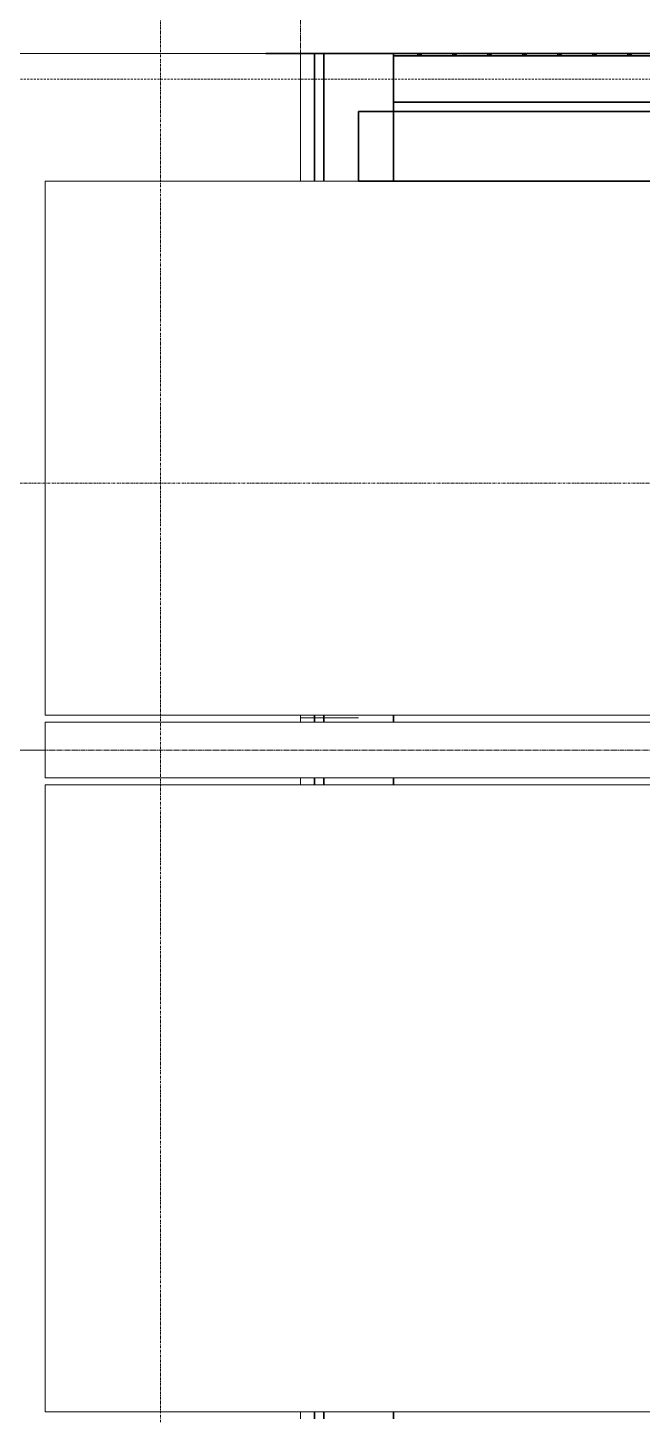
# Model space of a CAD drawing. Header units: millimetres. Extents: x -672391 to -598136, y -134 to 46410.
# Drawn here: x -633203 to -631879, y 34382 to 37369 of the extents above; entities that cross this region are included whole.
import ezdxf

# ---------------------------------------------------------------- set-up
doc = ezdxf.new("R2010")
doc.units = ezdxf.units.MM
for name, pattern in [('DPA_Grid _ Level 100', [10, 5.5, -1.6, 1.3, -1.6]), ('DPA_Hidden 100', [7.2, 4.7, -2.5]), ('DPA_Hidden 50', [3, 2, -1])]:
    doc.linetypes.add(name, pattern=pattern)
for name, color, linetype, lineweight in [('A-DETL', 1, 'Continuous', 70), ('A-GENM', 1, 'Continuous', 9), ('A-GLAZ-CURT', 2, 'Continuous', 9), ('A-GLAZ-CWMG', 2, 'Continuous', 35), ('S-GRID', 251, 'Continuous', 9)]:
    doc.layers.add(name, color=color, linetype=linetype, lineweight=lineweight)

# ---------------------------------------------------------------- blocks, each defined once
blk = doc.blocks.new('DPA_CP_Entrance Louver Grill Vertical Z - Louver Grill Vertical Z-18398376-4212-01 ENLARGED ENTRANCE 2 GROUND LEVEL - REFLECTED CEILING PLAN')
at = {"layer": 'A-GLAZ-CURT'}
for p, q in [((-715.4, 0), (-715.4, -50)), ((-715.4, -50), (-715.4, 0)), ((715.4, -50), (715.4, 0)), ((715.4, 0), (715.4, -50)), ((-715.4, -50), (-715.4, -125)), ((-715.4, -125), (-715.4, -50)), ((-715.4, -50), (-715.4, -125)), ((-715.4, -125), (-715.4, -50)), ((715.4, -50), (715.4, -125)), ((715.4, -125), (715.4, -50)), ((715.4, -50), (715.4, -125)), ((715.4, -125), (715.4, -50)), ((-715.4, -125), (-715.4, -127)), ((-715.4, -127), (-715.4, -125))]:
    blk.add_line(p, q, dxfattribs=at)
blk = doc.blocks.new('DPA_CP_Entrance Louver Grill Vertical Z - Louver Grill Vertical Z-V1-4212-01 ENLARGED ENTRANCE 2 GROUND LEVEL - REFLECTED CEILING PLAN')
at = {"layer": 'A-GLAZ-CURT'}
for p, q in [((-715.4, 0), (-715.4, -50)), ((-715.4, -50), (-715.4, 0)), ((-715.4, -50), (-715.4, -125)), ((-715.4, -125), (-715.4, -50)), ((-715.4, -50), (-715.4, -125)), ((-715.4, -125), (-715.4, -50))]:
    blk.add_line(p, q, dxfattribs=at)
blk = doc.blocks.new('DPA_CP_Entrance Louver Grill Vertical Z - Louver Grill Vertical Z-V3-4212-01 ENLARGED ENTRANCE 2 GROUND LEVEL - REFLECTED CEILING PLAN')
at = {"layer": 'A-GLAZ-CURT'}
for p, q in [((-716.1, 0), (-716.1, -50)), ((-716.1, -50), (-716.1, 0)), ((-716.1, -50), (-716.1, -125)), ((-716.1, -125), (-716.1, -50)), ((-716.1, -50), (-716.1, -125)), ((-716.1, -125), (-716.1, -50)), ((-716.1, -125), (-716.1, -127)), ((-716.1, -127), (-716.1, -125)), ((-668.1, -195), (-668.1, -200)), ((-668.1, -200), (-668.1, -195)), ((-668.1, -200), (-666.1, -200)), ((-666.1, -200), (-668.1, -200)), ((-666.1, -200), (-666.1, -195)), ((-666.1, -195), (-666.1, -200)), ((666.1, -200), (668.1, -200)), ((668.1, -200), (666.1, -200))]:
    blk.add_line(p, q, dxfattribs=at)
blk = doc.blocks.new('GM_Louver Grill Vertical Z - Z Profile-12047552-4212-01 ENLARGED ENTRANCE 2 GROUND LEVEL - REFLECTED CEILING PLAN')
at = {"layer": 'A-GENM'}
for p, q in [((46.4, -73), (40, -73)), ((40, -73), (40, -75)), ((40, -75), (40, -73)), ((40, -73), (46.4, -73)), ((40, -75), (50, -75)), ((50, -75), (40, -75)), ((44.5, -70), (46.4, -73)), ((46.4, -73), (44.5, -70)), ((50, -75), (46.8, -70)), ((46.8, -70), (50, -75))]:
    blk.add_line(p, q, dxfattribs=at)
blk = doc.blocks.new('GM_Louver Grill Vertical Z - Z Profile-V17-4212-01 ENLARGED ENTRANCE 2 GROUND LEVEL - REFLECTED CEILING PLAN')
at = {"layer": 'A-GENM'}
for p, q in [((40, -75), (50, -75)), ((50, -75), (40, -75))]:
    blk.add_line(p, q, dxfattribs=at)
blk = doc.blocks.new('DPA_CP_Entrance Louver Grill Vertical Z - Louver Grill Vertical Z-18398701-4212-01 ENLARGED ENTRANCE 2 GROUND LEVEL - REFLECTED CEILING PLAN')
at = {"layer": 'A-GLAZ-CURT'}
for p, q in [((-715.4, 0), (-715.4, -50)), ((-715.4, -50), (-715.4, 0)), ((715.4, -50), (715.4, 0)), ((715.4, 0), (715.4, -50)), ((-715.4, -50), (-715.4, -125)), ((-715.4, -125), (-715.4, -50)), ((-715.4, -50), (-715.4, -125)), ((-715.4, -125), (-715.4, -50)), ((715.4, -50), (715.4, -125)), ((715.4, -125), (715.4, -50)), ((715.4, -50), (715.4, -125)), ((715.4, -125), (715.4, -50)), ((-715.4, -125), (-715.4, -127)), ((-715.4, -127), (-715.4, -125))]:
    blk.add_line(p, q, dxfattribs=at)
blk = doc.blocks.new('DPA_CP_Entrance Louver Grill Vertical Z - Louver Grill Vertical Z-V22-4212-01 ENLARGED ENTRANCE 2 GROUND LEVEL - REFLECTED CEILING PLAN')
at = {"layer": 'A-GLAZ-CURT'}
for p, q in [((-715.4, 0), (-715.4, -50)), ((-715.4, -50), (-715.4, 0)), ((-715.4, -50), (-715.4, -125)), ((-715.4, -125), (-715.4, -50)), ((-715.4, -50), (-715.4, -125)), ((-715.4, -125), (-715.4, -50))]:
    blk.add_line(p, q, dxfattribs=at)
blk = doc.blocks.new('DPA_CP_Entrance Louver Grill Vertical Z - Louver Grill Vertical Z-V31-4212-01 ENLARGED ENTRANCE 2 GROUND LEVEL - REFLECTED CEILING PLAN')
at = {"layer": 'A-GLAZ-CURT'}
for p, q in [((-716.1, 0), (-716.1, -50)), ((-716.1, -50), (-716.1, 0)), ((-716.1, -50), (-716.1, -125)), ((-716.1, -125), (-716.1, -50)), ((-716.1, -50), (-716.1, -125)), ((-716.1, -125), (-716.1, -50)), ((-716.1, -125), (-716.1, -127)), ((-716.1, -127), (-716.1, -125)), ((-668.1, -200), (-666.1, -200)), ((-666.1, -200), (-668.1, -200)), ((666.1, -200), (668.1, -200)), ((668.1, -200), (666.1, -200))]:
    blk.add_line(p, q, dxfattribs=at)
blk = doc.blocks.new('GM_Louver Grill Vertical Z - Z Profile-V23-4212-01 ENLARGED ENTRANCE 2 GROUND LEVEL - REFLECTED CEILING PLAN')
at = {"layer": 'A-GENM'}
for p, q in [((40, -75), (50, -75)), ((50, -75), (40, -75))]:
    blk.add_line(p, q, dxfattribs=at)
blk = doc.blocks.new('DPA_CP_Entrance Canopy Lower - Depth 4200-17959564-4212-01 ENLARGED ENTRANCE 2 GROUND LEVEL - REFLECTED CEILING PLAN')
at = {"layer": 'A-GLAZ-CURT'}
for p, q in [((-634585.6, 37314), (-634835.6, 37314)), ((-634835.6, 37314), (-634555.6, 37314)), ((-632615.5, 37314), (-634635.6, 37314)), ((-634635.6, 37314), (-634585.6, 37314)), ((-634635.6, 35814), (-634635.6, 37314)), ((-634555.6, 37314), (-634585.6, 37314)), ((-634585.6, 37314), (-634495.6, 37314)), ((-634500.6, 37314), (-634580.6, 37314)), ((-634580.6, 37314), (-634550.6, 37314)), ((-634550.6, 37314), (-634580.6, 37314)), ((-634580.6, 37314), (-632615.5, 37314)), ((-634255.6, 37314), (-634500.6, 37314)), ((-634495.6, 37314), (-634260.6, 37314)), ((-634285.7, 37314), (-632615.5, 37314)), ((-634284.4, 37314), (-634285.7, 37314)), ((-632615.5, 37314), (-634284.4, 37314)), ((-634260.6, 37314), (-634235.6, 37314)), ((-634235.6, 37314), (-634255.6, 37314)), ((-632615.5, 37314), (-634235.6, 37314)), ((-634235.6, 37314), (-632615.5, 37314)), ((-632615.5, 37264), (-632615.5, 37314)), ((-632615.5, 37039), (-632615.5, 37314)), ((-632615.5, 37039), (-632615.5, 37314)), ((-634835.6, 35874.2), (-634835.6, 35889)), ((-634835.6, 35874.2), (-634835.6, 35889)), ((-634635.6, 35874), (-634635.6, 35889)), ((-632615.5, 35874.1), (-632615.5, 35889.1)), ((-632615.5, 35874.1), (-632615.5, 35889.1)), ((-634635.6, 35814), (-633165.5, 35814)), ((-633365.5, 35814), (-633165.5, 35814)), ((-633165.5, 35814), (-633365.5, 35814)), ((-633165.5, 35814), (-633365.5, 35814)), ((-633365.5, 35814), (-633165.5, 35814)), ((-633165.5, 35814), (-633365.5, 35814))]:
    blk.add_line(p, q, dxfattribs=at)
blk = doc.blocks.new('DPA_CP_Entrance Canopy Lower - Depth 4200-V34-4212-01 ENLARGED ENTRANCE 2 GROUND LEVEL - REFLECTED CEILING PLAN')
at = {"layer": 'A-GLAZ-CURT'}
for p, q in [((-633165.5, 35814), (-634635.6, 35814)), ((-634635.6, 34314), (-634635.6, 35814)), ((-633365.5, 35814), (-633165.5, 35814)), ((-633165.5, 35814), (-633365.5, 35814)), ((-633165.5, 35814), (-633365.5, 35814)), ((-633365.5, 35814), (-633165.5, 35814)), ((-633365.5, 35814), (-633165.5, 35814)), ((-634835.6, 35739), (-634835.6, 35754.2)), ((-634835.6, 35739), (-634835.6, 35754.2)), ((-634635.6, 35739), (-634635.6, 35754)), ((-632615.5, 35739.1), (-632615.5, 35754.1)), ((-632615.5, 35739.1), (-632615.5, 35754.1)), ((-632615.5, 34374.1), (-632615.5, 34389.1)), ((-632615.5, 34374.1), (-632615.5, 34389.1)), ((-634835.6, 34374.2), (-634835.6, 34389)), ((-634835.6, 34374.2), (-634835.6, 34389)), ((-634635.6, 34374), (-634635.6, 34389)), ((-634635.6, 34314), (-633165.5, 34314)), ((-633365.5, 34314), (-633165.5, 34314)), ((-633165.5, 34314), (-633365.5, 34314)), ((-633165.5, 34314), (-633365.5, 34314)), ((-633365.5, 34314), (-633165.5, 34314)), ((-633165.5, 34314), (-633365.5, 34314))]:
    blk.add_line(p, q, dxfattribs=at)
blk = doc.blocks.new('Rectangular Mullion - Entrance Louver Top-15304691-4212-01 ENLARGED ENTRANCE 2 GROUND LEVEL - REFLECTED CEILING PLAN')
at = {"layer": 'A-GLAZ-CWMG'}
for p, q in [((-631058.3, 37309), (-632415.5, 37309)), ((-632415.5, 37309), (-631058.3, 37309)), ((-632415.5, 37209), (-631058.3, 37209)), ((-632415.5, 37209), (-631058.3, 37209)), ((-632490.5, 37189), (-632490.5, 37039)), ((-632490.5, 37189), (-631058.3, 37189)), ((-632415.5, 37189), (-631058.3, 37189)), ((-632490.5, 37039), (-631058.3, 37039)), ((-632415.5, 37039), (-631058.3, 37039))]:
    blk.add_line(p, q, dxfattribs=at)
blk = doc.blocks.new('Rectangular Mullion - 50x200-15304692-4212-01 ENLARGED ENTRANCE 2 GROUND LEVEL - REFLECTED CEILING PLAN')
at = {"layer": 'A-GLAZ-CWMG'}
for p, q in [((-632490.5, 37314), (-631058.3, 37314)), ((-631058.3, 37314), (-632490.5, 37314))]:
    blk.add_line(p, q, dxfattribs=at)
blk = doc.blocks.new('Rectangular Mullion - 50x200-15305100-4212-01 ENLARGED ENTRANCE 2 GROUND LEVEL - REFLECTED CEILING PLAN')
at = {"layer": 'A-GLAZ-CWMG'}
for p, q in [((-632690.5, 37314), (-632490.5, 37314)), ((-632490.5, 37314), (-632690.5, 37314))]:
    blk.add_line(p, q, dxfattribs=at)
blk = doc.blocks.new('Rectangular Mullion - Entrance Louver Top-V48-4212-01 ENLARGED ENTRANCE 2 GROUND LEVEL - REFLECTED CEILING PLAN')
at = {"layer": 'A-GLAZ-CWMG'}
for p, q in [((-632585.5, 34374.1), (-632585.5, 34389.1)), ((-632585.5, 34374.1), (-632585.5, 34389.1)), ((-632565.5, 34374.1), (-632565.5, 34389.1)), ((-632565.5, 34374.1), (-632565.5, 34389.1)), ((-632415.5, 34374.1), (-632415.5, 34389.1)), ((-632415.5, 34374.1), (-632415.5, 34389.1)), ((-632585.5, 34239.1), (-632585.5, 34254.1)), ((-632585.5, 34239.1), (-632585.5, 34254.1)), ((-632565.5, 34239.1), (-632565.5, 34254.1)), ((-632565.5, 34239.1), (-632565.5, 34254.1)), ((-632415.5, 34239.1), (-632415.5, 34254.1)), ((-632415.5, 34239.1), (-632415.5, 34254.1))]:
    blk.add_line(p, q, dxfattribs=at)
blk = doc.blocks.new('Rectangular Mullion - Entrance Louver Top-V49-4212-01 ENLARGED ENTRANCE 2 GROUND LEVEL - REFLECTED CEILING PLAN')
at = {"layer": 'A-GLAZ-CWMG'}
for p, q in [((-632585.5, 35874.1), (-632585.5, 35883.2)), ((-632585.5, 35874.1), (-632585.5, 35883.2)), ((-632565.5, 35874.1), (-632565.5, 35883.2)), ((-632565.5, 35874.1), (-632565.5, 35883.2)), ((-632415.5, 35874.1), (-632415.5, 35883.2)), ((-632415.5, 35874.1), (-632415.5, 35883.2)), ((-632585.5, 35739.1), (-632585.5, 35754.1)), ((-632585.5, 35739.1), (-632585.5, 35754.1)), ((-632565.5, 35739.1), (-632565.5, 35754.1)), ((-632565.5, 35739.1), (-632565.5, 35754.1)), ((-632415.5, 35739.1), (-632415.5, 35754.1)), ((-632415.5, 35739.1), (-632415.5, 35754.1))]:
    blk.add_line(p, q, dxfattribs=at)
blk = doc.blocks.new('Rectangular Mullion - Entrance Louver Top-15305105-4212-01 ENLARGED ENTRANCE 2 GROUND LEVEL - REFLECTED CEILING PLAN')
at = {"layer": 'A-GLAZ-CWMG'}
for p, q in [((-632685.5, 37314), (-632415.5, 37314)), ((-632585.5, 37314), (-632685.5, 37314)), ((-632565.5, 37314), (-632585.5, 37314)), ((-632585.5, 37039), (-632585.5, 37314)), ((-632585.5, 37039), (-632585.5, 37314)), ((-632415.5, 37314), (-632565.5, 37314)), ((-632565.5, 37039), (-632565.5, 37314)), ((-632565.5, 37039), (-632565.5, 37314)), ((-632415.5, 37309), (-632415.5, 37314)), ((-632415.5, 37039), (-632415.5, 37314)), ((-632585.5, 35883.2), (-632585.5, 35889.1)), ((-632585.5, 35883.2), (-632585.5, 35889.1)), ((-632565.5, 35883.2), (-632565.5, 35889.1)), ((-632565.5, 35883.2), (-632565.5, 35889.1)), ((-632415.5, 35883.2), (-632415.5, 35889.1)), ((-632415.5, 35883.2), (-632415.5, 35889.1))]:
    blk.add_line(p, q, dxfattribs=at)
blk = doc.blocks.new('System Panel - DPA-AR_Metal Ceiling Rectangular Panel-16088605-4212-01 ENLARGED ENTRANCE 2 GROUND LEVEL - REFLECTED CEILING PLAN')
at = {"layer": 'A-GLAZ-CURT'}
for p, q in [((-633165.5, 35874.1), (-631717.4, 35874.1)), ((-633165.5, 35754.1), (-633165.5, 35874.1)), ((-633165.5, 35874.1), (-633165.5, 35754.1)), ((-631717.4, 35874.1), (-633165.5, 35874.1)), ((-631717.4, 35874.1), (-631717.4, 35754.1)), ((-631717.4, 35754.1), (-631717.4, 35874.1)), ((-631717.4, 35754.1), (-633165.5, 35754.1)), ((-633165.5, 35754.1), (-631717.4, 35754.1))]:
    blk.add_line(p, q, dxfattribs=at)
blk = doc.blocks.new('System Panel - DPA-AR_Metal Ceiling Rectangular Panel-16088623-4212-01 ENLARGED ENTRANCE 2 GROUND LEVEL - REFLECTED CEILING PLAN')
at = {"layer": 'A-GLAZ-CURT'}
for p, q in [((-633165.5, 34389.1), (-633165.5, 35739.1)), ((-633165.5, 35739.1), (-631557.4, 35739.1)), ((-631557.4, 35739.1), (-633165.5, 35739.1)), ((-633165.5, 35739.1), (-633165.5, 34389.1)), ((-631557.4, 35739.1), (-631557.4, 34389.1)), ((-631557.4, 34389.1), (-631557.4, 35739.1)), ((-631557.4, 34389.1), (-633165.5, 34389.1)), ((-633165.5, 34389.1), (-631557.4, 34389.1))]:
    blk.add_line(p, q, dxfattribs=at)
blk = doc.blocks.new('System Panel - DPA-AR_Metal Ceiling Rectangular Panel-16088662-4212-01 ENLARGED ENTRANCE 2 GROUND LEVEL - REFLECTED CEILING PLAN')
at = {"layer": 'A-GLAZ-CURT'}
for p, q in [((-633165.5, 35889.1), (-633165.5, 37039)), ((-633165.5, 37039), (-631557.4, 37039)), ((-631557.4, 37039), (-633165.5, 37039)), ((-633165.5, 37039), (-633165.5, 35889.1)), ((-631557.4, 37039), (-631557.4, 36459)), ((-631557.4, 36459), (-631557.4, 37039)), ((-631557.4, 36459), (-631717.4, 36459)), ((-631717.4, 36459), (-631717.4, 35889.1)), ((-631717.4, 35889.1), (-631717.4, 36459)), ((-631717.4, 36459), (-631557.4, 36459)), ((-631717.4, 35889.1), (-633165.5, 35889.1)), ((-633165.5, 35889.1), (-631717.4, 35889.1))]:
    blk.add_line(p, q, dxfattribs=at)

msp = doc.modelspace()

# ---------------------------------------------------------------- linework, layer by layer
at = {"layer": 'A-DETL', "color": 8, "linetype": 'DPA_Hidden 50', "lineweight": 9}
for p, q in [((-632615.5, 37314), (-632615.5, 38374)), ((-636011.5, 35814.1), (-621611.5, 35814.1))]:
    msp.add_line(p, q, dxfattribs=at)
at = {"layer": 'A-DETL', "linetype": 'DPA_Hidden 100', "lineweight": 9}
msp.add_line((-623717.4, 37259), (-633817.4, 37259), dxfattribs=at)
at = {"layer": 'S-GRID', "linetype": 'DPA_Grid _ Level 100'}
for p, q in [((-632917.4, 8816.5), (-632917.4, 42872.7)), ((-672390.7, 36389), (-599857.6, 36389))]:
    msp.add_line(p, q, dxfattribs=at)

# ---------------------------------------------------------------- block references
at = {"layer": 'A-GENM', "rotation": 180}
for name, p in [('GM_Louver Grill Vertical Z - Z Profile-V17-4212-01 ENLARGED ENTRANCE 2 GROUND LEVEL - REFLECTED CEILING PLAN', (-632390.5, 37239)), ('GM_Louver Grill Vertical Z - Z Profile-V23-4212-01 ENLARGED ENTRANCE 2 GROUND LEVEL - REFLECTED CEILING PLAN', (-632390.5, 37239)), ('GM_Louver Grill Vertical Z - Z Profile-V23-4212-01 ENLARGED ENTRANCE 2 GROUND LEVEL - REFLECTED CEILING PLAN', (-632315.1, 37239)), ('GM_Louver Grill Vertical Z - Z Profile-12047552-4212-01 ENLARGED ENTRANCE 2 GROUND LEVEL - REFLECTED CEILING PLAN', (-632315.1, 37239)), ('GM_Louver Grill Vertical Z - Z Profile-12047552-4212-01 ENLARGED ENTRANCE 2 GROUND LEVEL - REFLECTED CEILING PLAN', (-632239.7, 37239)), ('GM_Louver Grill Vertical Z - Z Profile-V23-4212-01 ENLARGED ENTRANCE 2 GROUND LEVEL - REFLECTED CEILING PLAN', (-632239.7, 37239)), ('GM_Louver Grill Vertical Z - Z Profile-12047552-4212-01 ENLARGED ENTRANCE 2 GROUND LEVEL - REFLECTED CEILING PLAN', (-632164.3, 37239)), ('GM_Louver Grill Vertical Z - Z Profile-V23-4212-01 ENLARGED ENTRANCE 2 GROUND LEVEL - REFLECTED CEILING PLAN', (-632164.3, 37239)), ('GM_Louver Grill Vertical Z - Z Profile-12047552-4212-01 ENLARGED ENTRANCE 2 GROUND LEVEL - REFLECTED CEILING PLAN', (-632088.8, 37239)), ('GM_Louver Grill Vertical Z - Z Profile-V23-4212-01 ENLARGED ENTRANCE 2 GROUND LEVEL - REFLECTED CEILING PLAN', (-632088.8, 37239)), ('GM_Louver Grill Vertical Z - Z Profile-12047552-4212-01 ENLARGED ENTRANCE 2 GROUND LEVEL - REFLECTED CEILING PLAN', (-632013.4, 37239)), ('GM_Louver Grill Vertical Z - Z Profile-V23-4212-01 ENLARGED ENTRANCE 2 GROUND LEVEL - REFLECTED CEILING PLAN', (-632013.4, 37239)), ('GM_Louver Grill Vertical Z - Z Profile-12047552-4212-01 ENLARGED ENTRANCE 2 GROUND LEVEL - REFLECTED CEILING PLAN', (-631938, 37239)), ('GM_Louver Grill Vertical Z - Z Profile-V23-4212-01 ENLARGED ENTRANCE 2 GROUND LEVEL - REFLECTED CEILING PLAN', (-631938, 37239)), ('GM_Louver Grill Vertical Z - Z Profile-12047552-4212-01 ENLARGED ENTRANCE 2 GROUND LEVEL - REFLECTED CEILING PLAN', (-631862.6, 37239)), ('GM_Louver Grill Vertical Z - Z Profile-V23-4212-01 ENLARGED ENTRANCE 2 GROUND LEVEL - REFLECTED CEILING PLAN', (-631862.6, 37239))]:
    msp.add_blockref(name, p, dxfattribs=at)
at = {"layer": 'A-GLAZ-CURT'}
for name in ['DPA_CP_Entrance Canopy Lower - Depth 4200-17959564-4212-01 ENLARGED ENTRANCE 2 GROUND LEVEL - REFLECTED CEILING PLAN', 'System Panel - DPA-AR_Metal Ceiling Rectangular Panel-16088662-4212-01 ENLARGED ENTRANCE 2 GROUND LEVEL - REFLECTED CEILING PLAN', 'System Panel - DPA-AR_Metal Ceiling Rectangular Panel-16088605-4212-01 ENLARGED ENTRANCE 2 GROUND LEVEL - REFLECTED CEILING PLAN', 'DPA_CP_Entrance Canopy Lower - Depth 4200-V34-4212-01 ENLARGED ENTRANCE 2 GROUND LEVEL - REFLECTED CEILING PLAN', 'System Panel - DPA-AR_Metal Ceiling Rectangular Panel-16088623-4212-01 ENLARGED ENTRANCE 2 GROUND LEVEL - REFLECTED CEILING PLAN']:
    msp.add_blockref(name, (0, 0), dxfattribs=at)
for name, p, rotation in [('DPA_CP_Entrance Louver Grill Vertical Z - Louver Grill Vertical Z-18398376-4212-01 ENLARGED ENTRANCE 2 GROUND LEVEL - REFLECTED CEILING PLAN', (-632490.5, 36598.6), 270), ('DPA_CP_Entrance Louver Grill Vertical Z - Louver Grill Vertical Z-18398701-4212-01 ENLARGED ENTRANCE 2 GROUND LEVEL - REFLECTED CEILING PLAN', (-632490.5, 36598.6), 270), ('DPA_CP_Entrance Louver Grill Vertical Z - Louver Grill Vertical Z-V3-4212-01 ENLARGED ENTRANCE 2 GROUND LEVEL - REFLECTED CEILING PLAN', (-631774.4, 37114), 180), ('DPA_CP_Entrance Louver Grill Vertical Z - Louver Grill Vertical Z-V31-4212-01 ENLARGED ENTRANCE 2 GROUND LEVEL - REFLECTED CEILING PLAN', (-631774.4, 37114), 180), ('DPA_CP_Entrance Louver Grill Vertical Z - Louver Grill Vertical Z-V1-4212-01 ENLARGED ENTRANCE 2 GROUND LEVEL - REFLECTED CEILING PLAN', (-632490.5, 35167.8), 270), ('DPA_CP_Entrance Louver Grill Vertical Z - Louver Grill Vertical Z-V22-4212-01 ENLARGED ENTRANCE 2 GROUND LEVEL - REFLECTED CEILING PLAN', (-632490.5, 35167.8), 270)]:
    msp.add_blockref(name, p, dxfattribs=dict(at, rotation=rotation))
at = {"layer": 'A-GLAZ-CWMG'}
for name in ['Rectangular Mullion - 50x200-15305100-4212-01 ENLARGED ENTRANCE 2 GROUND LEVEL - REFLECTED CEILING PLAN', 'Rectangular Mullion - Entrance Louver Top-15305105-4212-01 ENLARGED ENTRANCE 2 GROUND LEVEL - REFLECTED CEILING PLAN', 'Rectangular Mullion - 50x200-15304692-4212-01 ENLARGED ENTRANCE 2 GROUND LEVEL - REFLECTED CEILING PLAN', 'Rectangular Mullion - Entrance Louver Top-15304691-4212-01 ENLARGED ENTRANCE 2 GROUND LEVEL - REFLECTED CEILING PLAN', 'Rectangular Mullion - Entrance Louver Top-V49-4212-01 ENLARGED ENTRANCE 2 GROUND LEVEL - REFLECTED CEILING PLAN', 'Rectangular Mullion - Entrance Louver Top-V48-4212-01 ENLARGED ENTRANCE 2 GROUND LEVEL - REFLECTED CEILING PLAN']:
    msp.add_blockref(name, (0, 0), dxfattribs=at)

doc.saveas('drawing.dxf')
